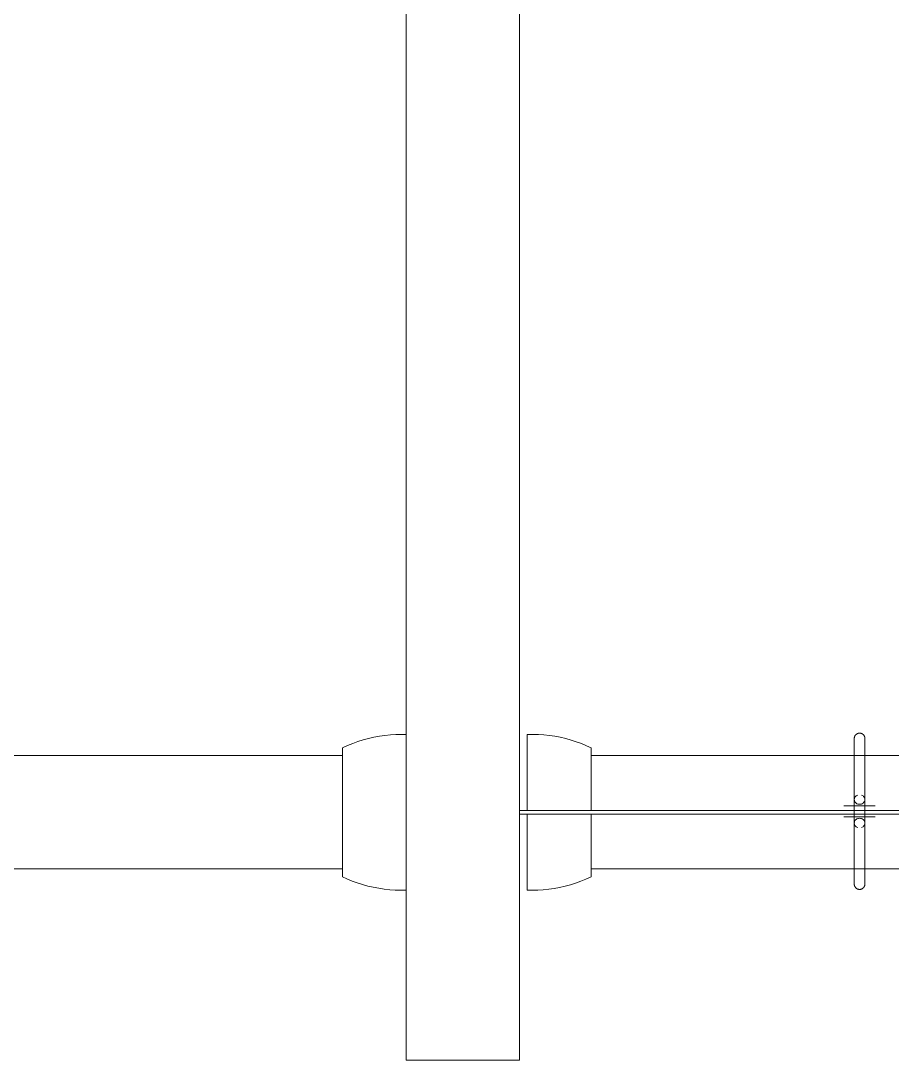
# Model space of a CAD drawing. Header units: inches. Extents: x -1569 to 1282, y -721 to 887.
# Drawn here: x -960.21 to -952.52, y 407.54 to 416.71 of the extents above; entities that cross this region are included whole.
import ezdxf

# ---------------------------------------------------------------- set-up
doc = ezdxf.new("R2010")
doc.units = ezdxf.units.IN
doc.header["$MEASUREMENT"] = 0
doc.layers.add('I-WALL', color=2, linetype='Continuous', lineweight=13)
doc.layers.add('P-SANR-FIXT', color=6, linetype='Continuous', lineweight=13)

# ---------------------------------------------------------------- blocks, each defined once
blk = doc.blocks.new('Accessory_Shower_Bobrick_Vinyl-Shower-Curtain - 70 Wide-7268769-FIRST FLOOR POWER _ SIGNAL')
at = {"layer": 'P-SANR-FIXT', "lineweight": 9}
for p, q in [((-9.0463, 0.6081), (-9.0463, 0.1128)), ((-8.9526, 0.1128), (-8.9526, 0.6081)), ((-12, 0.0156), (12, 0.0156)), ((-12, 0.0156), (-12, -0.0156)), ((-9.1373, 0.0575), (-8.8627, 0.0575)), ((-8.8627, 0.0575), (-9.1373, 0.0575)), ((-9.0713, 0.0575), (-8.9287, 0.0575)), ((-8.9287, 0.0575), (-9.0713, 0.0575)), ((12, -0.0156), (-12, -0.0156)), ((-9.1373, -0.0402), (-8.8627, -0.0402)), ((-8.8627, -0.0402), (-9.1373, -0.0402)), ((-9.0713, -0.0402), (-8.9287, -0.0402)), ((-8.9287, -0.0402), (-9.0713, -0.0402)), ((-9.0463, -0.0947), (-9.0463, -0.59)), ((-8.9526, -0.59), (-8.9526, -0.0947))]:
    blk.add_line(p, q, dxfattribs=at)
at = {"layer": 'P-SANR-FIXT', "lineweight": 9, "flags": 128}
for points in [[(-9.0463, 0.6516), (-9.0463, 0.6535), (-9.0462, 0.6553), (-9.046, 0.6572), (-9.0457, 0.659), (-9.0454, 0.6609), (-9.045, 0.6627), (-9.0445, 0.6645), (-9.044, 0.6663), (-9.0433, 0.6681), (-9.0426, 0.6698), (-9.0419, 0.6715), (-9.041, 0.6732), (-9.0401, 0.6749), (-9.0392, 0.6765), (-9.0381, 0.678), (-9.0371, 0.6796), (-9.0359, 0.6811), (-9.0347, 0.6825), (-9.0334, 0.6839), (-9.0321, 0.6852), (-9.0307, 0.6865), (-9.0293, 0.6877), (-9.0279, 0.6889), (-9.0263, 0.69), (-9.0248, 0.691), (-9.0232, 0.692), (-9.0216, 0.6929), (-9.0199, 0.6938), (-9.0182, 0.6946), (-9.0164, 0.6953), (-9.0147, 0.6959), (-9.0129, 0.6965), (-9.0111, 0.697), (-9.0093, 0.6974), (-9.0074, 0.6978), (-9.0056, 0.6981), (-9.0037, 0.6983), (-9.0018, 0.6984), (-9, 0.6984), (-8.9995, 0.6985)], [(-9.0463, 0.6516), (-9.0463, 0.6511), (-9.0463, 0.6495), (-9.0463, 0.647), (-9.0463, 0.6434), (-9.0463, 0.6388), (-9.0463, 0.6332), (-9.0463, 0.6266), (-9.0463, 0.619), (-9.0463, 0.6104), (-9.0463, 0.6009), (-9.0463, 0.5904), (-9.0463, 0.579), (-9.0463, 0.5666), (-9.0463, 0.5534), (-9.0463, 0.5393), (-9.0463, 0.5244), (-9.0463, 0.5087), (-9.0463, 0.4921), (-9.0463, 0.4748), (-9.0463, 0.4567), (-9.0463, 0.4379), (-9.0463, 0.4184), (-9.0463, 0.3983), (-9.0463, 0.3775), (-9.0463, 0.3562), (-9.0463, 0.3343), (-9.0463, 0.3119), (-9.0463, 0.289), (-9.0463, 0.2656), (-9.0463, 0.2419), (-9.0463, 0.2177), (-9.0463, 0.1933), (-9.0463, 0.1685), (-9.0463, 0.1435), (-9.0463, 0.1182), (-9.0463, 0.0928), (-9.0463, 0.0673), (-9.0463, 0.0417), (-9.0463, 0.016), (-9.0463, -0.0097), (-9.0463, -0.0354), (-9.0463, -0.061), (-9.0463, -0.0865), (-9.0463, -0.1118), (-9.0463, -0.1369), (-9.0463, -0.1619), (-9.0463, -0.1865), (-9.0463, -0.2108), (-9.0463, -0.2348), (-9.0463, -0.2584), (-9.0463, -0.2815), (-9.0463, -0.3042), (-9.0463, -0.3264), (-9.0463, -0.348), (-9.0463, -0.3691), (-9.0463, -0.3896), (-9.0463, -0.4094), (-9.0463, -0.4286), (-9.0463, -0.447), (-9.0463, -0.4648), (-9.0463, -0.4817), (-9.0463, -0.4979), (-9.0463, -0.5133), (-9.0463, -0.5279), (-9.0463, -0.5415), (-9.0463, -0.5544), (-9.0463, -0.5663), (-9.0463, -0.5772), (-9.0463, -0.5873), (-9.0463, -0.5964), (-9.0463, -0.6045), (-9.0463, -0.6116), (-9.0463, -0.6178), (-9.0463, -0.6229), (-9.0463, -0.6271), (-9.0463, -0.6302), (-9.0463, -0.6323), (-9.0463, -0.6334), (-9.0463, -0.6335)], [(-9.0463, 0.6081), (-9.0463, 0.6169), (-9.0463, 0.6248), (-9.0463, 0.6316), (-9.0463, 0.6375), (-9.0463, 0.6423), (-9.0463, 0.6462), (-9.0463, 0.649), (-9.0463, 0.6508), (-9.0463, 0.6515)], [(-8.9995, 0.6985), (-8.9976, 0.6984), (-8.9957, 0.6983), (-8.9938, 0.6981), (-8.992, 0.6979), (-8.9901, 0.6975), (-8.9883, 0.6971), (-8.9865, 0.6966), (-8.9847, 0.6961), (-8.9829, 0.6954), (-8.9812, 0.6948), (-8.9795, 0.694), (-8.9778, 0.6932), (-8.9762, 0.6923), (-8.9746, 0.6913), (-8.973, 0.6903), (-8.9715, 0.6892), (-8.97, 0.688), (-8.9685, 0.6868), (-8.9672, 0.6856), (-8.9658, 0.6842), (-8.9646, 0.6829), (-8.9633, 0.6814), (-8.9622, 0.68), (-8.9611, 0.6785), (-8.96, 0.6769), (-8.959, 0.6753), (-8.9581, 0.6737), (-8.9573, 0.672), (-8.9565, 0.6703), (-8.9558, 0.6686), (-8.9551, 0.6668), (-8.9546, 0.665), (-8.954, 0.6632), (-8.9536, 0.6614), (-8.9533, 0.6595), (-8.953, 0.6577), (-8.9528, 0.6558), (-8.9526, 0.654), (-8.9526, 0.6521), (-8.9526, 0.6516)], [(-8.9526, -0.6335), (-8.9526, -0.633), (-8.9526, -0.6314), (-8.9526, -0.6289), (-8.9526, -0.6253), (-8.9526, -0.6207), (-8.9526, -0.6151), (-8.9526, -0.6085), (-8.9526, -0.6009), (-8.9526, -0.5923), (-8.9526, -0.5828), (-8.9526, -0.5723), (-8.9526, -0.5609), (-8.9526, -0.5486), (-8.9526, -0.5354), (-8.9526, -0.5213), (-8.9526, -0.5063), (-8.9526, -0.4906), (-8.9526, -0.474), (-8.9526, -0.4567), (-8.9526, -0.4386), (-8.9526, -0.4198), (-8.9526, -0.4004), (-8.9526, -0.3802), (-8.9526, -0.3595), (-8.9526, -0.3381), (-8.9526, -0.3162), (-8.9526, -0.2938), (-8.9526, -0.2709), (-8.9526, -0.2476), (-8.9526, -0.2238), (-8.9526, -0.1997), (-8.9526, -0.1752), (-8.9526, -0.1504), (-8.9526, -0.1254), (-8.9526, -0.1002), (-8.9526, -0.0748), (-8.9526, -0.0492), (-8.9526, -0.0236), (-8.9526, 0.0021), (-8.9526, 0.0278), (-8.9526, 0.0535), (-8.9526, 0.0791), (-8.9526, 0.1046), (-8.9526, 0.1299), (-8.9526, 0.155), (-8.9526, 0.1799), (-8.9526, 0.2046), (-8.9526, 0.2289), (-8.9526, 0.2529), (-8.9526, 0.2764), (-8.9526, 0.2996), (-8.9526, 0.3223), (-8.9526, 0.3444), (-8.9526, 0.3661), (-8.9526, 0.3872), (-8.9526, 0.4076), (-8.9526, 0.4275), (-8.9526, 0.4466), (-8.9526, 0.4651), (-8.9526, 0.4828), (-8.9526, 0.4998), (-8.9526, 0.516), (-8.9526, 0.5314), (-8.9526, 0.5459), (-8.9526, 0.5596), (-8.9526, 0.5724), (-8.9526, 0.5843), (-8.9526, 0.5953), (-8.9526, 0.6054), (-8.9526, 0.6145), (-8.9526, 0.6226), (-8.9526, 0.6297), (-8.9526, 0.6359), (-8.9526, 0.641), (-8.9526, 0.6451), (-8.9526, 0.6483), (-8.9526, 0.6504), (-8.9526, 0.6514), (-8.9526, 0.6516)], [(-8.9526, 0.6516), (-8.9526, 0.6511), (-8.9526, 0.6495), (-8.9526, 0.647), (-8.9526, 0.6434), (-8.9526, 0.6388), (-8.9526, 0.6332), (-8.9526, 0.6266), (-8.9526, 0.619), (-8.9526, 0.6104), (-8.9526, 0.6081)], [(-9.0463, 0.0133), (-9.0463, 0.0181), (-9.0463, 0.0229), (-9.0463, 0.0276), (-9.0463, 0.0324), (-9.0463, 0.0371), (-9.0463, 0.0417), (-9.0463, 0.0463), (-9.0463, 0.0508), (-9.0463, 0.0553), (-9.0463, 0.0597), (-9.0463, 0.064), (-9.0463, 0.0682), (-9.0463, 0.0723), (-9.0463, 0.0764), (-9.0463, 0.0803), (-9.0463, 0.0841), (-9.0463, 0.0878), (-9.0463, 0.0913), (-9.0463, 0.0948), (-9.0463, 0.0981), (-9.0463, 0.1012), (-9.0463, 0.1042), (-9.0463, 0.1071), (-9.0463, 0.1097), (-9.0463, 0.1123), (-9.0463, 0.1128)], [(-8.9526, 0.1128), (-8.9526, 0.1103), (-8.9526, 0.1076), (-8.9526, 0.1048), (-8.9526, 0.1019), (-8.9526, 0.0987), (-8.9526, 0.0955), (-8.9526, 0.0921), (-8.9526, 0.0886), (-8.9526, 0.0849), (-8.9526, 0.0811), (-8.9526, 0.0772), (-8.9526, 0.0732), (-8.9526, 0.0691), (-8.9526, 0.0649), (-8.9526, 0.0606), (-8.9526, 0.0562), (-8.9526, 0.0518), (-8.9526, 0.0473), (-8.9526, 0.0427), (-8.9526, 0.0381), (-8.9526, 0.0334), (-8.9526, 0.0287), (-8.9526, 0.0239), (-8.9526, 0.0191), (-8.9526, 0.0144)], [(-9.0463, -0.0947), (-9.0463, -0.0922), (-9.0463, -0.0896), (-9.0463, -0.0868), (-9.0463, -0.0838), (-9.0463, -0.0807), (-9.0463, -0.0774), (-9.0463, -0.074), (-9.0463, -0.0705), (-9.0463, -0.0668), (-9.0463, -0.063), (-9.0463, -0.0592), (-9.0463, -0.0551), (-9.0463, -0.051), (-9.0463, -0.0468), (-9.0463, -0.0425), (-9.0463, -0.0382), (-9.0463, -0.0337), (-9.0463, -0.0292), (-9.0463, -0.0246), (-9.0463, -0.02), (-9.0463, -0.0153)], [(-8.9526, -0.0143), (-8.9526, -0.019), (-8.9526, -0.0236), (-8.9526, -0.0282), (-8.9526, -0.0328), (-8.9526, -0.0372), (-8.9526, -0.0416), (-8.9526, -0.0459), (-8.9526, -0.0501), (-8.9526, -0.0543), (-8.9526, -0.0583), (-8.9526, -0.0622), (-8.9526, -0.066), (-8.9526, -0.0697), (-8.9526, -0.0733), (-8.9526, -0.0767), (-8.9526, -0.08), (-8.9526, -0.0831), (-8.9526, -0.0861), (-8.9526, -0.089), (-8.9526, -0.0917), (-8.9526, -0.0942), (-8.9526, -0.0947)], [(-9.0463, -0.6335), (-9.0463, -0.633), (-9.0463, -0.6314), (-9.0463, -0.6289), (-9.0463, -0.6253), (-9.0463, -0.6207), (-9.0463, -0.6151), (-9.0463, -0.6085), (-9.0463, -0.6009), (-9.0463, -0.5923), (-9.0463, -0.59)], [(-8.9995, -0.6804), (-9.0013, -0.6803), (-9.0032, -0.6802), (-9.0051, -0.68), (-9.0069, -0.6798), (-9.0088, -0.6794), (-9.0106, -0.679), (-9.0124, -0.6786), (-9.0142, -0.678), (-9.016, -0.6774), (-9.0177, -0.6767), (-9.0194, -0.6759), (-9.0211, -0.6751), (-9.0227, -0.6742), (-9.0244, -0.6732), (-9.0259, -0.6722), (-9.0275, -0.6711), (-9.0289, -0.67), (-9.0304, -0.6687), (-9.0318, -0.6675), (-9.0331, -0.6662), (-9.0344, -0.6648), (-9.0356, -0.6634), (-9.0368, -0.6619), (-9.0379, -0.6604), (-9.0389, -0.6588), (-9.0399, -0.6572), (-9.0408, -0.6556), (-9.0417, -0.6539), (-9.0424, -0.6522), (-9.0431, -0.6505), (-9.0438, -0.6487), (-9.0444, -0.6469), (-9.0449, -0.6451), (-9.0453, -0.6433), (-9.0457, -0.6415), (-9.0459, -0.6396), (-9.0461, -0.6378), (-9.0463, -0.6359), (-9.0463, -0.634), (-9.0463, -0.6335)], [(-8.9526, -0.6335), (-8.9526, -0.6354), (-8.9527, -0.6372), (-8.9529, -0.6391), (-8.9532, -0.641), (-8.9535, -0.6428), (-8.9539, -0.6446), (-8.9544, -0.6465), (-8.955, -0.6482), (-8.9556, -0.65), (-8.9563, -0.6518), (-8.957, -0.6535), (-8.9579, -0.6551), (-8.9588, -0.6568), (-8.9597, -0.6584), (-8.9608, -0.66), (-8.9619, -0.6615), (-8.963, -0.663), (-8.9642, -0.6644), (-8.9655, -0.6658), (-8.9668, -0.6671), (-8.9682, -0.6684), (-8.9696, -0.6696), (-8.9711, -0.6708), (-8.9726, -0.6719), (-8.9741, -0.6729), (-8.9757, -0.6739), (-8.9774, -0.6748), (-8.979, -0.6757), (-8.9807, -0.6765), (-8.9825, -0.6772), (-8.9842, -0.6778), (-8.986, -0.6784), (-8.9878, -0.6789), (-8.9897, -0.6793), (-8.9915, -0.6797), (-8.9933, -0.68), (-8.9952, -0.6802), (-8.9971, -0.6803), (-8.999, -0.6804), (-8.9995, -0.6804)], [(-8.9526, -0.59), (-8.9526, -0.5988), (-8.9526, -0.6067), (-8.9526, -0.6135), (-8.9526, -0.6194), (-8.9526, -0.6242), (-8.9526, -0.6281), (-8.9526, -0.6309), (-8.9526, -0.6327), (-8.9526, -0.6335)]]:
    blk.add_lwpolyline(points, dxfattribs=at)
at = {"layer": 'P-SANR-FIXT', "lineweight": 9}
for points in [[(-8.9995, 0.0706), (-9.0049, 0.0706), (-9.0158, 0.0723), (-9.0302, 0.0798), (-9.0409, 0.0912), (-9.0466, 0.1052), (-9.0466, 0.1202), (-9.0409, 0.1344), (-9.0302, 0.146), (-9.0206, 0.151), (-9.0155, 0.1527)], [(-8.9834, 0.1527), (-8.9783, 0.151), (-8.9687, 0.146), (-8.958, 0.1344), (-8.9523, 0.1203), (-8.9524, 0.1052), (-8.958, 0.0912), (-8.9687, 0.0798), (-8.9831, 0.0723), (-8.994, 0.0706), (-8.9995, 0.0706)], [(-8.9995, -0.0525), (-9.0049, -0.0525), (-9.0158, -0.0542), (-9.0302, -0.0617), (-9.0409, -0.0732), (-9.0466, -0.0872), (-9.0466, -0.1022), (-9.0409, -0.1163), (-9.0302, -0.1279), (-9.0206, -0.1329), (-9.0155, -0.1346)], [(-8.9834, -0.1346), (-8.9783, -0.1329), (-8.9687, -0.1279), (-8.958, -0.1163), (-8.9523, -0.1022), (-8.9524, -0.0872), (-8.958, -0.0732), (-8.9687, -0.0617), (-8.9831, -0.0542), (-8.994, -0.0525), (-8.9995, -0.0525)]]:
    blk.add_open_spline(points, degree=3, dxfattribs=at)
blk = doc.blocks.new('Accessory_Shower_Bobrick_B-207 - 72W-V66-FIRST FLOOR POWER _ SIGNAL')
at = {"layer": 'P-SANR-FIXT', "lineweight": 9}
for p, q in [((-956.8107, 410.4105), (-956.8107, 409.0363)), ((-957.3732, 409.1532), (-957.3732, 410.2936)), ((-957.3732, 410.2234), (-988.2482, 410.2234)), ((-988.2482, 409.2234), (-957.3732, 409.2234))]:
    blk.add_line(p, q, dxfattribs=at)
at = {"layer": 'P-SANR-FIXT', "lineweight": 9, "flags": 128}
for points in [[(-957.3732, 410.2936), (-957.3286, 410.3136), (-957.2834, 410.3319), (-957.2374, 410.3483), (-957.1908, 410.3628), (-957.1436, 410.3755), (-957.096, 410.3862), (-957.048, 410.3951), (-956.9997, 410.402), (-956.9511, 410.407), (-956.9024, 410.4101), (-956.8536, 410.4112), (-956.8107, 410.4105)], [(-956.8107, 409.0363), (-956.8595, 409.0357), (-956.9083, 409.0371), (-956.957, 409.0403), (-957.0055, 409.0456), (-957.0538, 409.0527), (-957.1018, 409.0618), (-957.1493, 409.0728), (-957.1964, 409.0857), (-957.2429, 409.1005), (-957.2888, 409.1171), (-957.334, 409.1355), (-957.3732, 409.1532)]]:
    blk.add_lwpolyline(points, dxfattribs=at)
blk = doc.blocks.new('Accessory_Shower_Bobrick_B-207 - 72W-V67-FIRST FLOOR POWER _ SIGNAL')
at = {"layer": 'P-SANR-FIXT', "lineweight": 9}
for p, q in [((-955.7425, 410.4105), (-955.7425, 409.7408)), ((-955.18, 409.7408), (-955.18, 410.2936)), ((-924.305, 410.2234), (-955.18, 410.2234)), ((-955.18, 410.1565), (-955.18, 410.2234)), ((-955.7425, 409.7061), (-955.7425, 409.0363)), ((-955.18, 409.1532), (-955.18, 409.7061)), ((-955.18, 409.2234), (-955.18, 409.2904)), ((-955.18, 409.2234), (-924.305, 409.2234))]:
    blk.add_line(p, q, dxfattribs=at)
at = {"layer": 'P-SANR-FIXT', "lineweight": 9, "flags": 128}
for points in [[(-955.7425, 410.4105), (-955.6937, 410.4111), (-955.6449, 410.4098), (-955.5962, 410.4065), (-955.5476, 410.4013), (-955.4993, 410.3941), (-955.4514, 410.3851), (-955.4038, 410.374), (-955.3567, 410.3612), (-955.3102, 410.3464), (-955.2643, 410.3298), (-955.2191, 410.3113), (-955.18, 410.2936)], [(-955.18, 409.1532), (-955.2245, 409.1332), (-955.2698, 409.115), (-955.3158, 409.0986), (-955.3624, 409.0841), (-955.4095, 409.0714), (-955.4571, 409.0606), (-955.5051, 409.0518), (-955.5535, 409.0448), (-955.602, 409.0398), (-955.6507, 409.0368), (-955.6995, 409.0357), (-955.7425, 409.0363)]]:
    blk.add_lwpolyline(points, dxfattribs=at)

msp = doc.modelspace()

# ---------------------------------------------------------------- linework, layer by layer
at = {"layer": 'I-WALL'}
for p, q in [((-956.8107, 467.0359), (-956.8107, 410.4105)), ((-955.8107, 409.7391), (-955.8107, 467.0359)), ((-955.8107, 407.5359), (-955.8107, 409.7078)), ((-956.8107, 409.2376), (-956.8107, 409.1873)), ((-956.8107, 409.0363), (-956.8107, 407.5359)), ((-956.8107, 407.5359), (-955.8107, 407.5359))]:
    msp.add_line(p, q, dxfattribs=at)

# ---------------------------------------------------------------- block references
at = {"layer": 'P-SANR-FIXT', "lineweight": 9}
for name, p in [('Accessory_Shower_Bobrick_B-207 - 72W-V66-FIRST FLOOR POWER _ SIGNAL', (0, 0)), ('Accessory_Shower_Bobrick_Vinyl-Shower-Curtain - 70 Wide-7268769-FIRST FLOOR POWER _ SIGNAL', (-943.8107, 409.7234)), ('Accessory_Shower_Bobrick_B-207 - 72W-V67-FIRST FLOOR POWER _ SIGNAL', (0, 0))]:
    msp.add_blockref(name, p, dxfattribs=at)

doc.saveas('drawing.dxf')
